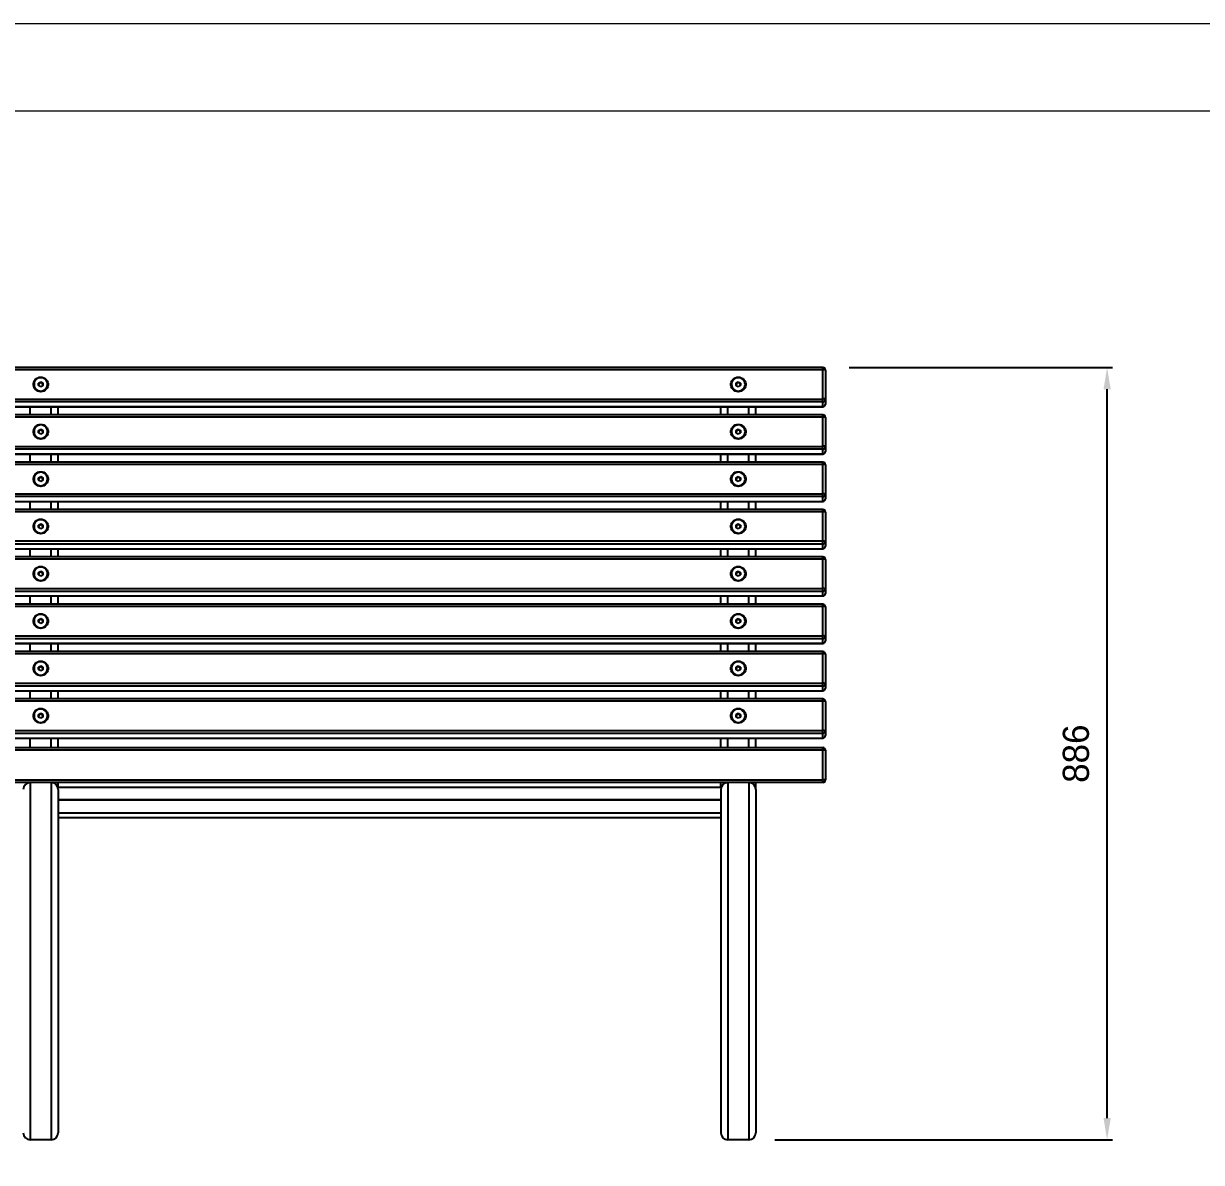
# Model space of a CAD drawing. Header units: millimetres. Extents: x 4581 to 10521, y 581 to 4781.
# Drawn here: x 5955 to 7306, y 3474 to 4781 of the extents above; entities that cross this region are included whole.
import ezdxf

# ---------------------------------------------------------------- set-up
doc = ezdxf.new("R2010")
doc.units = ezdxf.units.MM
doc.header["$PDSIZE"] = -1
doc.layers.add('tabelka', color=155, linetype='Continuous')
doc.layers.add('WYMIAR', color=96, linetype='Continuous')
doc.dimstyles.new('1-1', dxfattribs={"dimtxt": 30, "dimasz": 25, "dimexe": 6.25, "dimexo": 30, "dimgap": 20.625, "dimtad": 1, "dimdec": 1, "dimtxsty": 'Standard', "dimcen": 0, "dimclrd": 2, "dimclre": 2, "dimclrt": 2, "dimadec": 0, "dimazin": 0, "dimtfac": 1, "dimtdec": 1, "dimtmove": 0, "dimatfit": 3, "dimfxl": 0, "dimarcsym": 0})

# ---------------------------------------------------------------- blocks, each defined once
blk = doc.blocks.new('front')
for p, q in [((-1322.1, 2659.9), (-3116.1, 2659.9)), ((-1322.1, 2657.4), (-3116.1, 2657.4)), ((-1322.1, 2657.4), (-1322.1, 2659.9)), ((-1322.1, 2623.8), (-1322.1, 2657.4)), ((-1319.1, 2656.9), (-1319.1, 2623.4)), ((-2226.9, 2640.6), (-2226.9, 2640.5)), ((-2221.6, 2642.1), (-2219.1, 2643.5)), ((-2221.6, 2641.5), (-2220.3, 2642.2)), ((-2221.6, 2639.2), (-2221.6, 2642.1)), ((-2219.1, 2637.8), (-2221.6, 2639.2)), ((-2220.3, 2642.2), (-2219.1, 2642.9)), ((-2219.1, 2643.5), (-2216.6, 2642.1)), ((-2219.1, 2642.9), (-2219.1, 2643.5)), ((-2219.1, 2642.9), (-2217.8, 2642.2)), ((-2216.6, 2639.2), (-2219.1, 2637.8)), ((-2217.8, 2642.2), (-2216.6, 2641.5)), ((-2216.6, 2642.1), (-2216.6, 2639.2)), ((-2211.3, 2640.5), (-2211.3, 2640.6)), ((-1426.9, 2640.6), (-1426.9, 2640.5)), ((-1421.6, 2642.1), (-1419.1, 2643.5)), ((-1421.6, 2641.5), (-1420.3, 2642.2)), ((-1421.6, 2639.2), (-1421.6, 2642.1)), ((-1419.1, 2637.8), (-1421.6, 2639.2)), ((-1420.3, 2642.2), (-1419.1, 2642.9)), ((-1419.1, 2643.5), (-1416.6, 2642.1)), ((-1419.1, 2642.9), (-1419.1, 2643.5)), ((-1419.1, 2642.9), (-1417.8, 2642.2)), ((-1416.6, 2639.2), (-1419.1, 2637.8)), ((-1417.8, 2642.2), (-1416.6, 2641.5)), ((-1416.6, 2642.1), (-1416.6, 2639.2)), ((-1411.3, 2640.5), (-1411.3, 2640.6)), ((-3116.1, 2623.8), (-1322.1, 2623.8)), ((-1322.1, 2620.4), (-1322.1, 2623.8)), ((-1319.1, 2623.4), (-1319.1, 2618)), ((-1322.1, 2620.4), (-3116.1, 2620.4)), ((-3116.1, 2615.1), (-1322.1, 2615.1)), ((-3116.1, 2615), (-1322.1, 2615)), ((-2231.1, 2605.6), (-2231.1, 2615)), ((-2207.1, 2605.6), (-2207.1, 2615)), ((-2199.1, 2605.6), (-2199.1, 2615)), ((-1439.1, 2605.6), (-1439.1, 2615)), ((-1431.1, 2605.6), (-1431.1, 2615)), ((-1407.1, 2605.6), (-1407.1, 2615)), ((-1399.1, 2605.6), (-1399.1, 2615)), ((-1322.1, 2615.1), (-1322.1, 2620.4)), ((-1322.1, 2615), (-1322.1, 2615.1)), ((-1322.1, 2605.6), (-3116.1, 2605.6)), ((-1322.1, 2603.1), (-3116.1, 2603.1)), ((-1322.1, 2603.1), (-1322.1, 2605.6)), ((-1322.1, 2569.5), (-1322.1, 2603.1)), ((-1319.1, 2602.6), (-1319.1, 2569)), ((-2226.9, 2586.3), (-2226.9, 2586.2)), ((-2221.6, 2587.7), (-2219.1, 2589.2)), ((-2221.6, 2587.2), (-2220.3, 2587.9)), ((-2221.6, 2584.9), (-2221.6, 2587.7)), ((-2219.1, 2583.4), (-2221.6, 2584.9)), ((-2220.3, 2587.9), (-2219.1, 2588.6)), ((-2219.1, 2589.2), (-2216.6, 2587.7)), ((-2219.1, 2588.6), (-2219.1, 2589.2)), ((-2219.1, 2588.6), (-2217.8, 2587.9)), ((-2216.6, 2584.9), (-2219.1, 2583.4)), ((-2217.8, 2587.9), (-2216.6, 2587.2)), ((-2216.6, 2587.7), (-2216.6, 2584.9)), ((-2211.3, 2586.2), (-2211.3, 2586.3)), ((-1426.9, 2586.3), (-1426.9, 2586.2)), ((-1421.6, 2587.7), (-1419.1, 2589.2)), ((-1421.6, 2587.2), (-1420.3, 2587.9)), ((-1421.6, 2584.9), (-1421.6, 2587.7)), ((-1419.1, 2583.4), (-1421.6, 2584.9)), ((-1420.3, 2587.9), (-1419.1, 2588.6)), ((-1419.1, 2589.2), (-1416.6, 2587.7)), ((-1419.1, 2588.6), (-1419.1, 2589.2)), ((-1419.1, 2588.6), (-1417.8, 2587.9)), ((-1416.6, 2584.9), (-1419.1, 2583.4)), ((-1417.8, 2587.9), (-1416.6, 2587.2)), ((-1416.6, 2587.7), (-1416.6, 2584.9)), ((-1411.3, 2586.2), (-1411.3, 2586.3)), ((-3116.1, 2569.5), (-1322.1, 2569.5)), ((-1322.1, 2566.1), (-1322.1, 2569.5)), ((-1319.1, 2569), (-1319.1, 2563.7)), ((-1322.1, 2566.1), (-3116.1, 2566.1)), ((-3116.1, 2560.8), (-1322.1, 2560.8)), ((-3116.1, 2560.7), (-1322.1, 2560.7)), ((-2231.1, 2551.3), (-2231.1, 2560.7)), ((-2207.1, 2551.3), (-2207.1, 2560.7)), ((-2199.1, 2551.3), (-2199.1, 2560.7)), ((-1439.1, 2551.3), (-1439.1, 2560.7)), ((-1431.1, 2551.3), (-1431.1, 2560.7)), ((-1407.1, 2551.3), (-1407.1, 2560.7)), ((-1399.1, 2551.3), (-1399.1, 2560.7)), ((-1322.1, 2560.8), (-1322.1, 2566.1)), ((-1322.1, 2560.7), (-1322.1, 2560.8)), ((-1322.1, 2551.3), (-3116.1, 2551.3)), ((-1322.1, 2548.8), (-3116.1, 2548.8)), ((-1322.1, 2548.8), (-1322.1, 2551.3)), ((-1322.1, 2515.2), (-1322.1, 2548.8)), ((-1319.1, 2548.3), (-1319.1, 2514.7)), ((-2226.9, 2532), (-2226.9, 2531.9)), ((-2221.6, 2533.4), (-2219.1, 2534.8)), ((-2221.6, 2532.9), (-2220.3, 2533.6)), ((-2221.6, 2530.6), (-2221.6, 2533.4)), ((-2219.1, 2529.1), (-2221.6, 2530.6)), ((-2220.3, 2533.6), (-2219.1, 2534.3)), ((-2219.1, 2534.8), (-2216.6, 2533.4)), ((-2219.1, 2534.3), (-2219.1, 2534.8)), ((-2219.1, 2534.3), (-2217.8, 2533.6)), ((-2216.6, 2530.6), (-2219.1, 2529.1)), ((-2217.8, 2533.6), (-2216.6, 2532.9)), ((-2216.6, 2533.4), (-2216.6, 2530.6)), ((-2211.3, 2531.9), (-2211.3, 2532)), ((-1426.9, 2532), (-1426.9, 2531.9)), ((-1421.6, 2533.4), (-1419.1, 2534.8)), ((-1421.6, 2532.9), (-1420.3, 2533.6)), ((-1421.6, 2530.6), (-1421.6, 2533.4)), ((-1419.1, 2529.1), (-1421.6, 2530.6)), ((-1420.3, 2533.6), (-1419.1, 2534.3)), ((-1419.1, 2534.8), (-1416.6, 2533.4)), ((-1419.1, 2534.3), (-1419.1, 2534.8)), ((-1419.1, 2534.3), (-1417.8, 2533.6)), ((-1416.6, 2530.6), (-1419.1, 2529.1)), ((-1417.8, 2533.6), (-1416.6, 2532.9)), ((-1416.6, 2533.4), (-1416.6, 2530.6)), ((-1411.3, 2531.9), (-1411.3, 2532)), ((-3116.1, 2515.2), (-1322.1, 2515.2)), ((-1322.1, 2511.8), (-1322.1, 2515.2)), ((-1319.1, 2514.7), (-1319.1, 2509.4)), ((-1322.1, 2511.8), (-3116.1, 2511.8)), ((-3116.1, 2506.4), (-1322.1, 2506.4)), ((-3116.1, 2506.4), (-1322.1, 2506.4)), ((-2231.1, 2497), (-2231.1, 2506.4)), ((-2207.1, 2497), (-2207.1, 2506.4)), ((-2199.1, 2497), (-2199.1, 2506.4)), ((-1439.1, 2497), (-1439.1, 2506.4)), ((-1431.1, 2497), (-1431.1, 2506.4)), ((-1407.1, 2497), (-1407.1, 2506.4)), ((-1399.1, 2497), (-1399.1, 2506.4)), ((-1322.1, 2506.4), (-1322.1, 2511.8)), ((-1322.1, 2506.4), (-1322.1, 2506.4)), ((-1322.1, 2497), (-3116.1, 2497)), ((-1322.1, 2494.4), (-3116.1, 2494.4)), ((-1322.1, 2494.4), (-1322.1, 2497)), ((-1322.1, 2460.9), (-1322.1, 2494.4)), ((-1319.1, 2494), (-1319.1, 2460.4)), ((-2226.9, 2477.7), (-2226.9, 2477.6)), ((-2221.6, 2479.1), (-2219.1, 2480.5)), ((-2221.6, 2478.5), (-2220.3, 2479.3)), ((-2221.6, 2476.2), (-2221.6, 2479.1)), ((-2219.1, 2474.8), (-2221.6, 2476.2)), ((-2220.3, 2479.3), (-2219.1, 2480)), ((-2219.1, 2480.5), (-2216.6, 2479.1)), ((-2219.1, 2480), (-2219.1, 2480.5)), ((-2219.1, 2480), (-2217.8, 2479.3)), ((-2216.6, 2476.2), (-2219.1, 2474.8)), ((-2217.8, 2479.3), (-2216.6, 2478.5)), ((-2216.6, 2479.1), (-2216.6, 2476.2)), ((-2211.3, 2477.6), (-2211.3, 2477.7)), ((-1426.9, 2477.7), (-1426.9, 2477.6)), ((-1421.6, 2479.1), (-1419.1, 2480.5)), ((-1421.6, 2478.5), (-1420.3, 2479.3)), ((-1421.6, 2476.2), (-1421.6, 2479.1)), ((-1419.1, 2474.8), (-1421.6, 2476.2)), ((-1420.3, 2479.3), (-1419.1, 2480)), ((-1419.1, 2480.5), (-1416.6, 2479.1)), ((-1419.1, 2480), (-1419.1, 2480.5)), ((-1419.1, 2480), (-1417.8, 2479.3)), ((-1416.6, 2476.2), (-1419.1, 2474.8)), ((-1417.8, 2479.3), (-1416.6, 2478.5)), ((-1416.6, 2479.1), (-1416.6, 2476.2)), ((-1411.3, 2477.6), (-1411.3, 2477.7)), ((-3116.1, 2460.9), (-1322.1, 2460.9)), ((-1322.1, 2457.4), (-1322.1, 2460.9)), ((-1319.1, 2460.4), (-1319.1, 2455.1)), ((-1322.1, 2457.4), (-3116.1, 2457.4)), ((-3116.1, 2452.1), (-1322.1, 2452.1)), ((-3116.1, 2452.1), (-1322.1, 2452.1)), ((-2231.1, 2442.7), (-2231.1, 2452.1)), ((-2207.1, 2442.7), (-2207.1, 2452.1)), ((-2199.1, 2442.7), (-2199.1, 2452.1)), ((-1439.1, 2442.7), (-1439.1, 2452.1)), ((-1431.1, 2442.7), (-1431.1, 2452.1)), ((-1407.1, 2442.7), (-1407.1, 2452.1)), ((-1399.1, 2442.7), (-1399.1, 2452.1)), ((-1322.1, 2452.1), (-1322.1, 2457.4)), ((-1322.1, 2452.1), (-1322.1, 2452.1)), ((-1322.1, 2442.7), (-3116.1, 2442.7)), ((-1322.1, 2440.1), (-3116.1, 2440.1)), ((-1322.1, 2440.1), (-1322.1, 2442.7)), ((-1322.1, 2406.5), (-1322.1, 2440.1)), ((-1319.1, 2439.7), (-1319.1, 2406.1)), ((-2226.9, 2423.3), (-2226.9, 2423.2)), ((-2221.6, 2424.8), (-2219.1, 2426.2)), ((-2221.6, 2424.2), (-2220.3, 2424.9)), ((-2221.6, 2421.9), (-2221.6, 2424.8)), ((-2219.1, 2420.5), (-2221.6, 2421.9)), ((-2220.3, 2424.9), (-2219.1, 2425.7)), ((-2219.1, 2426.2), (-2216.6, 2424.8)), ((-2219.1, 2425.7), (-2219.1, 2426.2)), ((-2219.1, 2425.7), (-2217.8, 2424.9)), ((-2216.6, 2421.9), (-2219.1, 2420.5)), ((-2217.8, 2424.9), (-2216.6, 2424.2)), ((-2216.6, 2424.8), (-2216.6, 2421.9)), ((-2211.3, 2423.2), (-2211.3, 2423.3)), ((-1426.9, 2423.3), (-1426.9, 2423.2)), ((-1421.6, 2424.8), (-1419.1, 2426.2)), ((-1421.6, 2424.2), (-1420.3, 2424.9)), ((-1421.6, 2421.9), (-1421.6, 2424.8)), ((-1419.1, 2420.5), (-1421.6, 2421.9)), ((-1420.3, 2424.9), (-1419.1, 2425.7)), ((-1419.1, 2426.2), (-1416.6, 2424.8)), ((-1419.1, 2425.7), (-1419.1, 2426.2)), ((-1419.1, 2425.7), (-1417.8, 2424.9)), ((-1416.6, 2421.9), (-1419.1, 2420.5)), ((-1417.8, 2424.9), (-1416.6, 2424.2)), ((-1416.6, 2424.8), (-1416.6, 2421.9)), ((-1411.3, 2423.2), (-1411.3, 2423.3)), ((-3116.1, 2406.5), (-1322.1, 2406.5)), ((-1322.1, 2403.1), (-1322.1, 2406.5)), ((-1319.1, 2406.1), (-1319.1, 2400.8)), ((-1322.1, 2403.1), (-3116.1, 2403.1)), ((-3116.1, 2397.8), (-1322.1, 2397.8)), ((-3116.1, 2397.8), (-1322.1, 2397.8)), ((-2231.1, 2388.3), (-2231.1, 2397.8)), ((-2207.1, 2388.3), (-2207.1, 2397.8)), ((-2199.1, 2388.3), (-2199.1, 2397.8)), ((-1439.1, 2388.3), (-1439.1, 2397.8)), ((-1431.1, 2388.3), (-1431.1, 2397.8)), ((-1407.1, 2388.3), (-1407.1, 2397.8)), ((-1399.1, 2388.3), (-1399.1, 2397.8)), ((-1322.1, 2397.8), (-1322.1, 2403.1)), ((-1322.1, 2397.8), (-1322.1, 2397.8)), ((-1322.1, 2388.3), (-3116.1, 2388.3)), ((-1322.1, 2385.8), (-3116.1, 2385.8)), ((-1322.1, 2385.8), (-1322.1, 2388.3)), ((-1322.1, 2352.2), (-1322.1, 2385.8)), ((-1319.1, 2385.3), (-1319.1, 2351.8)), ((-2226.9, 2369), (-2226.9, 2368.9)), ((-2221.6, 2370.4), (-2219.1, 2371.9)), ((-2221.6, 2369.9), (-2220.3, 2370.6)), ((-2221.6, 2367.6), (-2221.6, 2370.4)), ((-2219.1, 2366.2), (-2221.6, 2367.6)), ((-2220.3, 2370.6), (-2219.1, 2371.3)), ((-2219.1, 2371.9), (-2216.6, 2370.4)), ((-2219.1, 2371.3), (-2219.1, 2371.9)), ((-2219.1, 2371.3), (-2217.8, 2370.6)), ((-2216.6, 2367.6), (-2219.1, 2366.2)), ((-2217.8, 2370.6), (-2216.6, 2369.9)), ((-2216.6, 2370.4), (-2216.6, 2367.6)), ((-2211.3, 2368.9), (-2211.3, 2369)), ((-1426.9, 2369), (-1426.9, 2368.9)), ((-1421.6, 2370.4), (-1419.1, 2371.9)), ((-1421.6, 2369.9), (-1420.3, 2370.6)), ((-1421.6, 2367.6), (-1421.6, 2370.4)), ((-1419.1, 2366.2), (-1421.6, 2367.6)), ((-1420.3, 2370.6), (-1419.1, 2371.3)), ((-1419.1, 2371.9), (-1416.6, 2370.4)), ((-1419.1, 2371.3), (-1419.1, 2371.9)), ((-1419.1, 2371.3), (-1417.8, 2370.6)), ((-1416.6, 2367.6), (-1419.1, 2366.2)), ((-1417.8, 2370.6), (-1416.6, 2369.9)), ((-1416.6, 2370.4), (-1416.6, 2367.6)), ((-1411.3, 2368.9), (-1411.3, 2369)), ((-3116.1, 2352.2), (-1322.1, 2352.2)), ((-1322.1, 2348.8), (-1322.1, 2352.2)), ((-1319.1, 2351.8), (-1319.1, 2346.4)), ((-1322.1, 2348.8), (-3116.1, 2348.8)), ((-3116.1, 2343.5), (-1322.1, 2343.5)), ((-3116.1, 2343.4), (-1322.1, 2343.4)), ((-2231.1, 2334), (-2231.1, 2343.4)), ((-2207.1, 2334), (-2207.1, 2343.4)), ((-2199.1, 2334), (-2199.1, 2343.4)), ((-1439.1, 2334), (-1439.1, 2343.4)), ((-1431.1, 2334), (-1431.1, 2343.4)), ((-1407.1, 2334), (-1407.1, 2343.4)), ((-1399.1, 2334), (-1399.1, 2343.4)), ((-1322.1, 2343.5), (-1322.1, 2348.8)), ((-1322.1, 2343.4), (-1322.1, 2343.5)), ((-1322.1, 2334), (-3116.1, 2334)), ((-1322.1, 2331.5), (-3116.1, 2331.5)), ((-1322.1, 2331.5), (-1322.1, 2334)), ((-1322.1, 2297.9), (-1322.1, 2331.5)), ((-1319.1, 2331), (-1319.1, 2297.4)), ((-2226.9, 2314.7), (-2226.9, 2314.6)), ((-2221.6, 2316.1), (-2219.1, 2317.6)), ((-2221.6, 2315.6), (-2220.3, 2316.3)), ((-2221.6, 2313.3), (-2221.6, 2316.1)), ((-2219.1, 2311.8), (-2221.6, 2313.3)), ((-2220.3, 2316.3), (-2219.1, 2317)), ((-2219.1, 2317.6), (-2216.6, 2316.1)), ((-2219.1, 2317), (-2219.1, 2317.6)), ((-2219.1, 2317), (-2217.8, 2316.3)), ((-2216.6, 2313.3), (-2219.1, 2311.8)), ((-2217.8, 2316.3), (-2216.6, 2315.6)), ((-2216.6, 2316.1), (-2216.6, 2313.3)), ((-2211.3, 2314.6), (-2211.3, 2314.7)), ((-1426.9, 2314.7), (-1426.9, 2314.6)), ((-1421.6, 2316.1), (-1419.1, 2317.6)), ((-1421.6, 2315.6), (-1420.3, 2316.3)), ((-1421.6, 2313.3), (-1421.6, 2316.1)), ((-1419.1, 2311.8), (-1421.6, 2313.3)), ((-1420.3, 2316.3), (-1419.1, 2317)), ((-1419.1, 2317.6), (-1416.6, 2316.1)), ((-1419.1, 2317), (-1419.1, 2317.6)), ((-1419.1, 2317), (-1417.8, 2316.3)), ((-1416.6, 2313.3), (-1419.1, 2311.8)), ((-1417.8, 2316.3), (-1416.6, 2315.6)), ((-1416.6, 2316.1), (-1416.6, 2313.3)), ((-1411.3, 2314.6), (-1411.3, 2314.7)), ((-3116.1, 2297.9), (-1322.1, 2297.9)), ((-1322.1, 2294.5), (-1322.1, 2297.9)), ((-1319.1, 2297.4), (-1319.1, 2292.1)), ((-1322.1, 2294.5), (-3116.1, 2294.5)), ((-3116.1, 2289.1), (-1322.1, 2289.1)), ((-3116.1, 2289.1), (-1322.1, 2289.1)), ((-2231.1, 2279.7), (-2231.1, 2289.1)), ((-2207.1, 2279.7), (-2207.1, 2289.1)), ((-2199.1, 2279.7), (-2199.1, 2289.1)), ((-1439.1, 2279.7), (-1439.1, 2289.1)), ((-1431.1, 2279.7), (-1431.1, 2289.1)), ((-1407.1, 2279.7), (-1407.1, 2289.1)), ((-1399.1, 2279.7), (-1399.1, 2289.1)), ((-1322.1, 2289.1), (-1322.1, 2294.5)), ((-1322.1, 2289.1), (-1322.1, 2289.1)), ((-1322.1, 2279.7), (-3116.1, 2279.7)), ((-1322.1, 2277.2), (-3116.1, 2277.2)), ((-1322.1, 2277.2), (-1322.1, 2279.7)), ((-1322.1, 2243.6), (-1322.1, 2277.2)), ((-1319.1, 2276.7), (-1319.1, 2243.1)), ((-2226.9, 2260.4), (-2226.9, 2260.3)), ((-2221.6, 2261.8), (-2219.1, 2263.2)), ((-2221.6, 2261.3), (-2220.3, 2262)), ((-2221.6, 2258.9), (-2221.6, 2261.8)), ((-2219.1, 2257.5), (-2221.6, 2258.9)), ((-2220.3, 2262), (-2219.1, 2262.7)), ((-2219.1, 2263.2), (-2216.6, 2261.8)), ((-2219.1, 2262.7), (-2219.1, 2263.2)), ((-2219.1, 2262.7), (-2217.8, 2262)), ((-2216.6, 2258.9), (-2219.1, 2257.5)), ((-2217.8, 2262), (-2216.6, 2261.3)), ((-2216.6, 2261.8), (-2216.6, 2258.9)), ((-2211.3, 2260.3), (-2211.3, 2260.4)), ((-1426.9, 2260.4), (-1426.9, 2260.3)), ((-1421.6, 2261.8), (-1419.1, 2263.2)), ((-1421.6, 2261.3), (-1420.3, 2262)), ((-1421.6, 2258.9), (-1421.6, 2261.8)), ((-1419.1, 2257.5), (-1421.6, 2258.9)), ((-1420.3, 2262), (-1419.1, 2262.7)), ((-1419.1, 2263.2), (-1416.6, 2261.8)), ((-1419.1, 2262.7), (-1419.1, 2263.2)), ((-1419.1, 2262.7), (-1417.8, 2262)), ((-1416.6, 2258.9), (-1419.1, 2257.5)), ((-1417.8, 2262), (-1416.6, 2261.3)), ((-1416.6, 2261.8), (-1416.6, 2258.9)), ((-1411.3, 2260.3), (-1411.3, 2260.4)), ((-3116.1, 2243.6), (-1322.1, 2243.6)), ((-1322.1, 2240.1), (-1322.1, 2243.6)), ((-1319.1, 2243.1), (-1319.1, 2237.8)), ((-1322.1, 2240.1), (-3116.1, 2240.1)), ((-3116.1, 2234.8), (-1322.1, 2234.8)), ((-3116.1, 2234.8), (-1322.1, 2234.8)), ((-2231.1, 2223.8), (-2231.1, 2234.8)), ((-2207.1, 2223.8), (-2207.1, 2234.8)), ((-2199.1, 2223.8), (-2199.1, 2234.8)), ((-1439.1, 2223.8), (-1439.1, 2234.8)), ((-1431.1, 2223.8), (-1431.1, 2234.8)), ((-1407.1, 2223.8), (-1407.1, 2234.8)), ((-1399.1, 2223.8), (-1399.1, 2234.8)), ((-1322.1, 2234.8), (-1322.1, 2240.1)), ((-1322.1, 2234.8), (-1322.1, 2234.8)), ((-3116.1, 2223.8), (-1322.1, 2223.8)), ((-1322.1, 2220.8), (-3116.1, 2220.8)), ((-1322.1, 2220.8), (-1322.1, 2223.8)), ((-1322.1, 2186.8), (-1322.1, 2220.8)), ((-1319.1, 2220.8), (-1322.1, 2220.8)), ((-1319.1, 2220.8), (-1319.1, 2186.8)), ((-3116.1, 2186.8), (-1322.1, 2186.8)), ((-2231.1, 2183.8), (-3007.1, 2183.8)), ((-2207.1, 2183.8), (-2231.1, 2183.8)), ((-2231.1, 2183.8), (-2231.1, 1773.8)), ((-1431.1, 2183.8), (-2207.1, 2183.8)), ((-2207.1, 2183.8), (-2207.1, 1773.8)), ((-2199.1, 2178.6), (-2199.1, 2183.8)), ((-2199.1, 2178.6), (-1439.1, 2178.6)), ((-2199.1, 2175.8), (-2199.1, 1781.8)), ((-1439.1, 2178.6), (-1439.1, 2183.8)), ((-1439.1, 2175.8), (-1439.1, 1781.8)), ((-1407.1, 2183.8), (-1431.1, 2183.8)), ((-1431.1, 2183.8), (-1431.1, 1773.8)), ((-1322.1, 2183.8), (-1407.1, 2183.8)), ((-1407.1, 2183.8), (-1407.1, 1773.8)), ((-1399.1, 2175.8), (-1399.1, 2183.8)), ((-1399.1, 2175.8), (-1399.1, 1781.8)), ((-1322.1, 2183.8), (-1322.1, 2186.8)), ((-1319.1, 2186.8), (-1322.1, 2186.8)), ((-2199.1, 2163.8), (-1439.1, 2163.8)), ((-1439.1, 2163.8), (-2199.1, 2163.8)), ((-2199.1, 2149), (-1439.1, 2149)), ((-2199.1, 2143.8), (-1439.1, 2143.8)), ((-2207.1, 1773.8), (-2231.1, 1773.8)), ((-1407.1, 1773.8), (-1431.1, 1773.8))]:
    blk.add_line(p, q)
at = {"flags": 128}
for points in [[(-2219.1, 2649), (-2217.3, 2648.8), (-2215.6, 2648.3), (-2214.1, 2647.4), (-2212.8, 2646.2), (-2211.7, 2644.8), (-2211, 2643.2), (-2210.6, 2641.5), (-2210.6, 2639.8), (-2211, 2638), (-2211.7, 2636.4), (-2212.8, 2635), (-2214.1, 2633.8), (-2215.6, 2633), (-2217.3, 2632.4), (-2219.1, 2632.2), (-2220.9, 2632.4), (-2222.5, 2633), (-2224.1, 2633.8), (-2225.4, 2635), (-2226.5, 2636.4), (-2227.2, 2638), (-2227.5, 2639.8), (-2227.5, 2641.5), (-2227.2, 2643.2), (-2226.5, 2644.8), (-2225.4, 2646.2), (-2224.1, 2647.4), (-2222.5, 2648.3), (-2220.9, 2648.8), (-2219.1, 2649)], [(-2211.3, 2640.6), (-2211.5, 2642.3), (-2212, 2643.9), (-2212.9, 2645.3), (-2214.1, 2646.5), (-2215.4, 2647.4), (-2217, 2648), (-2218.7, 2648.3), (-2220.4, 2648.2), (-2222, 2647.8), (-2223.5, 2647), (-2224.7, 2645.9), (-2225.8, 2644.6), (-2226.5, 2643.1), (-2226.8, 2641.5), (-2226.8, 2639.8), (-2226.5, 2638.2), (-2225.8, 2636.7), (-2224.7, 2635.3), (-2223.5, 2634.3), (-2222, 2633.5), (-2220.4, 2633), (-2218.7, 2632.9), (-2217, 2633.2), (-2215.4, 2633.8), (-2214.1, 2634.8), (-2212.9, 2636), (-2212, 2637.4), (-2211.5, 2639), (-2211.3, 2640.6)], [(-1419.1, 2649), (-1417.3, 2648.8), (-1415.6, 2648.3), (-1414.1, 2647.4), (-1412.8, 2646.2), (-1411.7, 2644.8), (-1411, 2643.2), (-1410.6, 2641.5), (-1410.6, 2639.8), (-1411, 2638), (-1411.7, 2636.4), (-1412.8, 2635), (-1414.1, 2633.8), (-1415.6, 2633), (-1417.3, 2632.4), (-1419.1, 2632.2), (-1420.9, 2632.4), (-1422.5, 2633), (-1424.1, 2633.8), (-1425.4, 2635), (-1426.5, 2636.4), (-1427.2, 2638), (-1427.5, 2639.8), (-1427.5, 2641.5), (-1427.2, 2643.2), (-1426.5, 2644.8), (-1425.4, 2646.2), (-1424.1, 2647.4), (-1422.5, 2648.3), (-1420.9, 2648.8), (-1419.1, 2649)], [(-1411.3, 2640.6), (-1411.5, 2642.3), (-1412, 2643.9), (-1412.9, 2645.3), (-1414.1, 2646.5), (-1415.4, 2647.4), (-1417, 2648), (-1418.7, 2648.3), (-1420.4, 2648.2), (-1422, 2647.8), (-1423.5, 2647), (-1424.7, 2645.9), (-1425.8, 2644.6), (-1426.5, 2643.1), (-1426.8, 2641.5), (-1426.8, 2639.8), (-1426.5, 2638.2), (-1425.8, 2636.7), (-1424.7, 2635.3), (-1423.5, 2634.3), (-1422, 2633.5), (-1420.4, 2633), (-1418.7, 2632.9), (-1417, 2633.2), (-1415.4, 2633.8), (-1414.1, 2634.8), (-1412.9, 2636), (-1412, 2637.4), (-1411.5, 2639), (-1411.3, 2640.6)], [(-2219.1, 2594.7), (-2217.3, 2594.5), (-2215.6, 2594), (-2214.1, 2593.1), (-2212.8, 2591.9), (-2211.7, 2590.5), (-2211, 2588.9), (-2210.6, 2587.2), (-2210.6, 2585.4), (-2211, 2583.7), (-2211.7, 2582.1), (-2212.8, 2580.7), (-2214.1, 2579.5), (-2215.6, 2578.6), (-2217.3, 2578.1), (-2219.1, 2577.9), (-2220.9, 2578.1), (-2222.5, 2578.6), (-2224.1, 2579.5), (-2225.4, 2580.7), (-2226.5, 2582.1), (-2227.2, 2583.7), (-2227.5, 2585.4), (-2227.5, 2587.2), (-2227.2, 2588.9), (-2226.5, 2590.5), (-2225.4, 2591.9), (-2224.1, 2593.1), (-2222.5, 2594), (-2220.9, 2594.5), (-2219.1, 2594.7)], [(-2211.3, 2586.3), (-2211.5, 2588), (-2212, 2589.5), (-2212.9, 2591), (-2214.1, 2592.2), (-2215.4, 2593.1), (-2217, 2593.7), (-2218.7, 2594), (-2220.4, 2593.9), (-2222, 2593.4), (-2223.5, 2592.7), (-2224.7, 2591.6), (-2225.8, 2590.3), (-2226.5, 2588.8), (-2226.8, 2587.1), (-2226.8, 2585.5), (-2226.5, 2583.8), (-2225.8, 2582.3), (-2224.7, 2581), (-2223.5, 2579.9), (-2222, 2579.2), (-2220.4, 2578.7), (-2218.7, 2578.6), (-2217, 2578.9), (-2215.4, 2579.5), (-2214.1, 2580.4), (-2212.9, 2581.7), (-2212, 2583.1), (-2211.5, 2584.7), (-2211.3, 2586.3)], [(-1419.1, 2594.7), (-1417.3, 2594.5), (-1415.6, 2594), (-1414.1, 2593.1), (-1412.8, 2591.9), (-1411.7, 2590.5), (-1411, 2588.9), (-1410.6, 2587.2), (-1410.6, 2585.4), (-1411, 2583.7), (-1411.7, 2582.1), (-1412.8, 2580.7), (-1414.1, 2579.5), (-1415.6, 2578.6), (-1417.3, 2578.1), (-1419.1, 2577.9), (-1420.9, 2578.1), (-1422.5, 2578.6), (-1424.1, 2579.5), (-1425.4, 2580.7), (-1426.5, 2582.1), (-1427.2, 2583.7), (-1427.5, 2585.4), (-1427.5, 2587.2), (-1427.2, 2588.9), (-1426.5, 2590.5), (-1425.4, 2591.9), (-1424.1, 2593.1), (-1422.5, 2594), (-1420.9, 2594.5), (-1419.1, 2594.7)], [(-1411.3, 2586.3), (-1411.5, 2588), (-1412, 2589.5), (-1412.9, 2591), (-1414.1, 2592.2), (-1415.4, 2593.1), (-1417, 2593.7), (-1418.7, 2594), (-1420.4, 2593.9), (-1422, 2593.4), (-1423.5, 2592.7), (-1424.7, 2591.6), (-1425.8, 2590.3), (-1426.5, 2588.8), (-1426.8, 2587.1), (-1426.8, 2585.5), (-1426.5, 2583.8), (-1425.8, 2582.3), (-1424.7, 2581), (-1423.5, 2579.9), (-1422, 2579.2), (-1420.4, 2578.7), (-1418.7, 2578.6), (-1417, 2578.9), (-1415.4, 2579.5), (-1414.1, 2580.4), (-1412.9, 2581.7), (-1412, 2583.1), (-1411.5, 2584.7), (-1411.3, 2586.3)], [(-2219.1, 2540.4), (-2217.3, 2540.2), (-2215.6, 2539.7), (-2214.1, 2538.8), (-2212.8, 2537.6), (-2211.7, 2536.2), (-2211, 2534.6), (-2210.6, 2532.9), (-2210.6, 2531.1), (-2211, 2529.4), (-2211.7, 2527.8), (-2212.8, 2526.4), (-2214.1, 2525.2), (-2215.6, 2524.3), (-2217.3, 2523.8), (-2219.1, 2523.6), (-2220.9, 2523.8), (-2222.5, 2524.3), (-2224.1, 2525.2), (-2225.4, 2526.4), (-2226.5, 2527.8), (-2227.2, 2529.4), (-2227.5, 2531.1), (-2227.5, 2532.9), (-2227.2, 2534.6), (-2226.5, 2536.2), (-2225.4, 2537.6), (-2224.1, 2538.8), (-2222.5, 2539.7), (-2220.9, 2540.2), (-2219.1, 2540.4)], [(-1419.1, 2540.4), (-1417.3, 2540.2), (-1415.6, 2539.7), (-1414.1, 2538.8), (-1412.8, 2537.6), (-1411.7, 2536.2), (-1411, 2534.6), (-1410.6, 2532.9), (-1410.6, 2531.1), (-1411, 2529.4), (-1411.7, 2527.8), (-1412.8, 2526.4), (-1414.1, 2525.2), (-1415.6, 2524.3), (-1417.3, 2523.8), (-1419.1, 2523.6), (-1420.9, 2523.8), (-1422.5, 2524.3), (-1424.1, 2525.2), (-1425.4, 2526.4), (-1426.5, 2527.8), (-1427.2, 2529.4), (-1427.5, 2531.1), (-1427.5, 2532.9), (-1427.2, 2534.6), (-1426.5, 2536.2), (-1425.4, 2537.6), (-1424.1, 2538.8), (-1422.5, 2539.7), (-1420.9, 2540.2), (-1419.1, 2540.4)], [(-2211.3, 2532), (-2211.5, 2533.6), (-2212, 2535.2), (-2212.9, 2536.6), (-2214.1, 2537.8), (-2215.4, 2538.8), (-2217, 2539.4), (-2218.7, 2539.7), (-2220.4, 2539.6), (-2222, 2539.1), (-2223.5, 2538.3), (-2224.7, 2537.3), (-2225.8, 2535.9), (-2226.5, 2534.4), (-2226.8, 2532.8), (-2226.8, 2531.2), (-2226.5, 2529.5), (-2225.8, 2528), (-2224.7, 2526.7), (-2223.5, 2525.6), (-2222, 2524.8), (-2220.4, 2524.4), (-2218.7, 2524.3), (-2217, 2524.6), (-2215.4, 2525.2), (-2214.1, 2526.1), (-2212.9, 2527.3), (-2212, 2528.8), (-2211.5, 2530.3), (-2211.3, 2532)], [(-1411.3, 2532), (-1411.5, 2533.6), (-1412, 2535.2), (-1412.9, 2536.6), (-1414.1, 2537.8), (-1415.4, 2538.8), (-1417, 2539.4), (-1418.7, 2539.7), (-1420.4, 2539.6), (-1422, 2539.1), (-1423.5, 2538.3), (-1424.7, 2537.3), (-1425.8, 2535.9), (-1426.5, 2534.4), (-1426.8, 2532.8), (-1426.8, 2531.2), (-1426.5, 2529.5), (-1425.8, 2528), (-1424.7, 2526.7), (-1423.5, 2525.6), (-1422, 2524.8), (-1420.4, 2524.4), (-1418.7, 2524.3), (-1417, 2524.6), (-1415.4, 2525.2), (-1414.1, 2526.1), (-1412.9, 2527.3), (-1412, 2528.8), (-1411.5, 2530.3), (-1411.3, 2532)], [(-2219.1, 2486.1), (-2217.3, 2485.9), (-2215.6, 2485.3), (-2214.1, 2484.5), (-2212.8, 2483.3), (-2211.7, 2481.9), (-2211, 2480.3), (-2210.6, 2478.5), (-2210.6, 2476.8), (-2211, 2475.1), (-2211.7, 2473.5), (-2212.8, 2472), (-2214.1, 2470.9), (-2215.6, 2470), (-2217.3, 2469.4), (-2219.1, 2469.3), (-2220.9, 2469.4), (-2222.5, 2470), (-2224.1, 2470.9), (-2225.4, 2472), (-2226.5, 2473.5), (-2227.2, 2475.1), (-2227.5, 2476.8), (-2227.5, 2478.5), (-2227.2, 2480.3), (-2226.5, 2481.9), (-2225.4, 2483.3), (-2224.1, 2484.5), (-2222.5, 2485.3), (-2220.9, 2485.9), (-2219.1, 2486.1)], [(-1419.1, 2486.1), (-1417.3, 2485.9), (-1415.6, 2485.3), (-1414.1, 2484.5), (-1412.8, 2483.3), (-1411.7, 2481.9), (-1411, 2480.3), (-1410.6, 2478.5), (-1410.6, 2476.8), (-1411, 2475.1), (-1411.7, 2473.5), (-1412.8, 2472), (-1414.1, 2470.9), (-1415.6, 2470), (-1417.3, 2469.4), (-1419.1, 2469.3), (-1420.9, 2469.4), (-1422.5, 2470), (-1424.1, 2470.9), (-1425.4, 2472), (-1426.5, 2473.5), (-1427.2, 2475.1), (-1427.5, 2476.8), (-1427.5, 2478.5), (-1427.2, 2480.3), (-1426.5, 2481.9), (-1425.4, 2483.3), (-1424.1, 2484.5), (-1422.5, 2485.3), (-1420.9, 2485.9), (-1419.1, 2486.1)], [(-2211.3, 2477.7), (-2211.5, 2479.3), (-2212, 2480.9), (-2212.9, 2482.3), (-2214.1, 2483.5), (-2215.4, 2484.5), (-2217, 2485.1), (-2218.7, 2485.3), (-2220.4, 2485.2), (-2222, 2484.8), (-2223.5, 2484), (-2224.7, 2482.9), (-2225.8, 2481.6), (-2226.5, 2480.1), (-2226.8, 2478.5), (-2226.8, 2476.8), (-2226.5, 2475.2), (-2225.8, 2473.7), (-2224.7, 2472.4), (-2223.5, 2471.3), (-2222, 2470.5), (-2220.4, 2470.1), (-2218.7, 2470), (-2217, 2470.3), (-2215.4, 2470.9), (-2214.1, 2471.8), (-2212.9, 2473), (-2212, 2474.4), (-2211.5, 2476), (-2211.3, 2477.7)], [(-1411.3, 2477.7), (-1411.5, 2479.3), (-1412, 2480.9), (-1412.9, 2482.3), (-1414.1, 2483.5), (-1415.4, 2484.5), (-1417, 2485.1), (-1418.7, 2485.3), (-1420.4, 2485.2), (-1422, 2484.8), (-1423.5, 2484), (-1424.7, 2482.9), (-1425.8, 2481.6), (-1426.5, 2480.1), (-1426.8, 2478.5), (-1426.8, 2476.8), (-1426.5, 2475.2), (-1425.8, 2473.7), (-1424.7, 2472.4), (-1423.5, 2471.3), (-1422, 2470.5), (-1420.4, 2470.1), (-1418.7, 2470), (-1417, 2470.3), (-1415.4, 2470.9), (-1414.1, 2471.8), (-1412.9, 2473), (-1412, 2474.4), (-1411.5, 2476), (-1411.3, 2477.7)], [(-2219.1, 2431.7), (-2217.3, 2431.5), (-2215.6, 2431), (-2214.1, 2430.1), (-2212.8, 2429), (-2211.7, 2427.5), (-2211, 2425.9), (-2210.6, 2424.2), (-2210.6, 2422.5), (-2211, 2420.7), (-2211.7, 2419.1), (-2212.8, 2417.7), (-2214.1, 2416.5), (-2215.6, 2415.7), (-2217.3, 2415.1), (-2219.1, 2414.9), (-2220.9, 2415.1), (-2222.5, 2415.7), (-2224.1, 2416.5), (-2225.4, 2417.7), (-2226.5, 2419.1), (-2227.2, 2420.7), (-2227.5, 2422.5), (-2227.5, 2424.2), (-2227.2, 2425.9), (-2226.5, 2427.5), (-2225.4, 2429), (-2224.1, 2430.1), (-2222.5, 2431), (-2220.9, 2431.5), (-2219.1, 2431.7)], [(-1419.1, 2431.7), (-1417.3, 2431.5), (-1415.6, 2431), (-1414.1, 2430.1), (-1412.8, 2429), (-1411.7, 2427.5), (-1411, 2425.9), (-1410.6, 2424.2), (-1410.6, 2422.5), (-1411, 2420.7), (-1411.7, 2419.1), (-1412.8, 2417.7), (-1414.1, 2416.5), (-1415.6, 2415.7), (-1417.3, 2415.1), (-1419.1, 2414.9), (-1420.9, 2415.1), (-1422.5, 2415.7), (-1424.1, 2416.5), (-1425.4, 2417.7), (-1426.5, 2419.1), (-1427.2, 2420.7), (-1427.5, 2422.5), (-1427.5, 2424.2), (-1427.2, 2425.9), (-1426.5, 2427.5), (-1425.4, 2429), (-1424.1, 2430.1), (-1422.5, 2431), (-1420.9, 2431.5), (-1419.1, 2431.7)], [(-2211.3, 2423.3), (-2211.5, 2425), (-2212, 2426.6), (-2212.9, 2428), (-2214.1, 2429.2), (-2215.4, 2430.1), (-2217, 2430.7), (-2218.7, 2431), (-2220.4, 2430.9), (-2222, 2430.5), (-2223.5, 2429.7), (-2224.7, 2428.6), (-2225.8, 2427.3), (-2226.5, 2425.8), (-2226.8, 2424.2), (-2226.8, 2422.5), (-2226.5, 2420.9), (-2225.8, 2419.4), (-2224.7, 2418), (-2223.5, 2417), (-2222, 2416.2), (-2220.4, 2415.7), (-2218.7, 2415.7), (-2217, 2415.9), (-2215.4, 2416.5), (-2214.1, 2417.5), (-2212.9, 2418.7), (-2212, 2420.1), (-2211.5, 2421.7), (-2211.3, 2423.3)], [(-1411.3, 2423.3), (-1411.5, 2425), (-1412, 2426.6), (-1412.9, 2428), (-1414.1, 2429.2), (-1415.4, 2430.1), (-1417, 2430.7), (-1418.7, 2431), (-1420.4, 2430.9), (-1422, 2430.5), (-1423.5, 2429.7), (-1424.7, 2428.6), (-1425.8, 2427.3), (-1426.5, 2425.8), (-1426.8, 2424.2), (-1426.8, 2422.5), (-1426.5, 2420.9), (-1425.8, 2419.4), (-1424.7, 2418), (-1423.5, 2417), (-1422, 2416.2), (-1420.4, 2415.7), (-1418.7, 2415.7), (-1417, 2415.9), (-1415.4, 2416.5), (-1414.1, 2417.5), (-1412.9, 2418.7), (-1412, 2420.1), (-1411.5, 2421.7), (-1411.3, 2423.3)], [(-2219.1, 2377.4), (-2217.3, 2377.2), (-2215.6, 2376.7), (-2214.1, 2375.8), (-2212.8, 2374.6), (-2211.7, 2373.2), (-2211, 2371.6), (-2210.6, 2369.9), (-2210.6, 2368.1), (-2211, 2366.4), (-2211.7, 2364.8), (-2212.8, 2363.4), (-2214.1, 2362.2), (-2215.6, 2361.3), (-2217.3, 2360.8), (-2219.1, 2360.6), (-2220.9, 2360.8), (-2222.5, 2361.3), (-2224.1, 2362.2), (-2225.4, 2363.4), (-2226.5, 2364.8), (-2227.2, 2366.4), (-2227.5, 2368.1), (-2227.5, 2369.9), (-2227.2, 2371.6), (-2226.5, 2373.2), (-2225.4, 2374.6), (-2224.1, 2375.8), (-2222.5, 2376.7), (-2220.9, 2377.2), (-2219.1, 2377.4)], [(-2211.3, 2369), (-2211.5, 2370.7), (-2212, 2372.2), (-2212.9, 2373.7), (-2214.1, 2374.9), (-2215.4, 2375.8), (-2217, 2376.4), (-2218.7, 2376.7), (-2220.4, 2376.6), (-2222, 2376.2), (-2223.5, 2375.4), (-2224.7, 2374.3), (-2225.8, 2373), (-2226.5, 2371.5), (-2226.8, 2369.8), (-2226.8, 2368.2), (-2226.5, 2366.6), (-2225.8, 2365), (-2224.7, 2363.7), (-2223.5, 2362.6), (-2222, 2361.9), (-2220.4, 2361.4), (-2218.7, 2361.3), (-2217, 2361.6), (-2215.4, 2362.2), (-2214.1, 2363.2), (-2212.9, 2364.4), (-2212, 2365.8), (-2211.5, 2367.4), (-2211.3, 2369)], [(-1419.1, 2377.4), (-1417.3, 2377.2), (-1415.6, 2376.7), (-1414.1, 2375.8), (-1412.8, 2374.6), (-1411.7, 2373.2), (-1411, 2371.6), (-1410.6, 2369.9), (-1410.6, 2368.1), (-1411, 2366.4), (-1411.7, 2364.8), (-1412.8, 2363.4), (-1414.1, 2362.2), (-1415.6, 2361.3), (-1417.3, 2360.8), (-1419.1, 2360.6), (-1420.9, 2360.8), (-1422.5, 2361.3), (-1424.1, 2362.2), (-1425.4, 2363.4), (-1426.5, 2364.8), (-1427.2, 2366.4), (-1427.5, 2368.1), (-1427.5, 2369.9), (-1427.2, 2371.6), (-1426.5, 2373.2), (-1425.4, 2374.6), (-1424.1, 2375.8), (-1422.5, 2376.7), (-1420.9, 2377.2), (-1419.1, 2377.4)], [(-1411.3, 2369), (-1411.5, 2370.7), (-1412, 2372.2), (-1412.9, 2373.7), (-1414.1, 2374.9), (-1415.4, 2375.8), (-1417, 2376.4), (-1418.7, 2376.7), (-1420.4, 2376.6), (-1422, 2376.2), (-1423.5, 2375.4), (-1424.7, 2374.3), (-1425.8, 2373), (-1426.5, 2371.5), (-1426.8, 2369.8), (-1426.8, 2368.2), (-1426.5, 2366.6), (-1425.8, 2365), (-1424.7, 2363.7), (-1423.5, 2362.6), (-1422, 2361.9), (-1420.4, 2361.4), (-1418.7, 2361.3), (-1417, 2361.6), (-1415.4, 2362.2), (-1414.1, 2363.2), (-1412.9, 2364.4), (-1412, 2365.8), (-1411.5, 2367.4), (-1411.3, 2369)], [(-2219.1, 2323.1), (-2217.3, 2322.9), (-2215.6, 2322.4), (-2214.1, 2321.5), (-2212.8, 2320.3), (-2211.7, 2318.9), (-2211, 2317.3), (-2210.6, 2315.6), (-2210.6, 2313.8), (-2211, 2312.1), (-2211.7, 2310.5), (-2212.8, 2309.1), (-2214.1, 2307.9), (-2215.6, 2307), (-2217.3, 2306.5), (-2219.1, 2306.3), (-2220.9, 2306.5), (-2222.5, 2307), (-2224.1, 2307.9), (-2225.4, 2309.1), (-2226.5, 2310.5), (-2227.2, 2312.1), (-2227.5, 2313.8), (-2227.5, 2315.6), (-2227.2, 2317.3), (-2226.5, 2318.9), (-2225.4, 2320.3), (-2224.1, 2321.5), (-2222.5, 2322.4), (-2220.9, 2322.9), (-2219.1, 2323.1)], [(-2211.3, 2314.7), (-2211.5, 2316.3), (-2212, 2317.9), (-2212.9, 2319.3), (-2214.1, 2320.6), (-2215.4, 2321.5), (-2217, 2322.1), (-2218.7, 2322.4), (-2220.4, 2322.3), (-2222, 2321.8), (-2223.5, 2321.1), (-2224.7, 2320), (-2225.8, 2318.7), (-2226.5, 2317.1), (-2226.8, 2315.5), (-2226.8, 2313.9), (-2226.5, 2312.2), (-2225.8, 2310.7), (-2224.7, 2309.4), (-2223.5, 2308.3), (-2222, 2307.5), (-2220.4, 2307.1), (-2218.7, 2307), (-2217, 2307.3), (-2215.4, 2307.9), (-2214.1, 2308.8), (-2212.9, 2310), (-2212, 2311.5), (-2211.5, 2313), (-2211.3, 2314.7)], [(-1419.1, 2323.1), (-1417.3, 2322.9), (-1415.6, 2322.4), (-1414.1, 2321.5), (-1412.8, 2320.3), (-1411.7, 2318.9), (-1411, 2317.3), (-1410.6, 2315.6), (-1410.6, 2313.8), (-1411, 2312.1), (-1411.7, 2310.5), (-1412.8, 2309.1), (-1414.1, 2307.9), (-1415.6, 2307), (-1417.3, 2306.5), (-1419.1, 2306.3), (-1420.9, 2306.5), (-1422.5, 2307), (-1424.1, 2307.9), (-1425.4, 2309.1), (-1426.5, 2310.5), (-1427.2, 2312.1), (-1427.5, 2313.8), (-1427.5, 2315.6), (-1427.2, 2317.3), (-1426.5, 2318.9), (-1425.4, 2320.3), (-1424.1, 2321.5), (-1422.5, 2322.4), (-1420.9, 2322.9), (-1419.1, 2323.1)], [(-1411.3, 2314.7), (-1411.5, 2316.3), (-1412, 2317.9), (-1412.9, 2319.3), (-1414.1, 2320.6), (-1415.4, 2321.5), (-1417, 2322.1), (-1418.7, 2322.4), (-1420.4, 2322.3), (-1422, 2321.8), (-1423.5, 2321.1), (-1424.7, 2320), (-1425.8, 2318.7), (-1426.5, 2317.1), (-1426.8, 2315.5), (-1426.8, 2313.9), (-1426.5, 2312.2), (-1425.8, 2310.7), (-1424.7, 2309.4), (-1423.5, 2308.3), (-1422, 2307.5), (-1420.4, 2307.1), (-1418.7, 2307), (-1417, 2307.3), (-1415.4, 2307.9), (-1414.1, 2308.8), (-1412.9, 2310), (-1412, 2311.5), (-1411.5, 2313), (-1411.3, 2314.7)], [(-2219.1, 2268.8), (-2217.3, 2268.6), (-2215.6, 2268), (-2214.1, 2267.2), (-2212.8, 2266), (-2211.7, 2264.6), (-2211, 2263), (-2210.6, 2261.2), (-2210.6, 2259.5), (-2211, 2257.8), (-2211.7, 2256.2), (-2212.8, 2254.8), (-2214.1, 2253.6), (-2215.6, 2252.7), (-2217.3, 2252.2), (-2219.1, 2252), (-2220.9, 2252.2), (-2222.5, 2252.7), (-2224.1, 2253.6), (-2225.4, 2254.8), (-2226.5, 2256.2), (-2227.2, 2257.8), (-2227.5, 2259.5), (-2227.5, 2261.2), (-2227.2, 2263), (-2226.5, 2264.6), (-2225.4, 2266), (-2224.1, 2267.2), (-2222.5, 2268), (-2220.9, 2268.6), (-2219.1, 2268.8)], [(-2211.3, 2260.4), (-2211.5, 2262), (-2212, 2263.6), (-2212.9, 2265), (-2214.1, 2266.2), (-2215.4, 2267.2), (-2217, 2267.8), (-2218.7, 2268), (-2220.4, 2268), (-2222, 2267.5), (-2223.5, 2266.7), (-2224.7, 2265.7), (-2225.8, 2264.3), (-2226.5, 2262.8), (-2226.8, 2261.2), (-2226.8, 2259.5), (-2226.5, 2257.9), (-2225.8, 2256.4), (-2224.7, 2255.1), (-2223.5, 2254), (-2222, 2253.2), (-2220.4, 2252.8), (-2218.7, 2252.7), (-2217, 2253), (-2215.4, 2253.6), (-2214.1, 2254.5), (-2212.9, 2255.7), (-2212, 2257.1), (-2211.5, 2258.7), (-2211.3, 2260.4)], [(-1419.1, 2268.8), (-1417.3, 2268.6), (-1415.6, 2268), (-1414.1, 2267.2), (-1412.8, 2266), (-1411.7, 2264.6), (-1411, 2263), (-1410.6, 2261.2), (-1410.6, 2259.5), (-1411, 2257.8), (-1411.7, 2256.2), (-1412.8, 2254.8), (-1414.1, 2253.6), (-1415.6, 2252.7), (-1417.3, 2252.2), (-1419.1, 2252), (-1420.9, 2252.2), (-1422.5, 2252.7), (-1424.1, 2253.6), (-1425.4, 2254.8), (-1426.5, 2256.2), (-1427.2, 2257.8), (-1427.5, 2259.5), (-1427.5, 2261.2), (-1427.2, 2263), (-1426.5, 2264.6), (-1425.4, 2266), (-1424.1, 2267.2), (-1422.5, 2268), (-1420.9, 2268.6), (-1419.1, 2268.8)], [(-1411.3, 2260.4), (-1411.5, 2262), (-1412, 2263.6), (-1412.9, 2265), (-1414.1, 2266.2), (-1415.4, 2267.2), (-1417, 2267.8), (-1418.7, 2268), (-1420.4, 2268), (-1422, 2267.5), (-1423.5, 2266.7), (-1424.7, 2265.7), (-1425.8, 2264.3), (-1426.5, 2262.8), (-1426.8, 2261.2), (-1426.8, 2259.5), (-1426.5, 2257.9), (-1425.8, 2256.4), (-1424.7, 2255.1), (-1423.5, 2254), (-1422, 2253.2), (-1420.4, 2252.8), (-1418.7, 2252.7), (-1417, 2253), (-1415.4, 2253.6), (-1414.1, 2254.5), (-1412.9, 2255.7), (-1412, 2257.1), (-1411.5, 2258.7), (-1411.3, 2260.4)]]:
    blk.add_lwpolyline(points, dxfattribs=at)
for centre, radius, start, end in [((-1322.1, 2656.9), 3, 0, 90), ((-1321.4, 2652.3), 5.2, 64.1274, 98.0908), ((-2219.1, 2640.6), 7.79, 180.5421, 359.4579), ((-2219.1, 2640.1), 2.47, 119.5186, 179.8634), ((-2219.1, 2640.1), 2.45, 180.0159, 204.25), ((-2219.1, 2640), 2.54, 60.3463, 119.6537), ((-2219.1, 2640.1), 2.47, 0.1376, 60.4781), ((-2219, 2640.1), 2.45, 335.7513, 359.9892), ((-1419.1, 2640.6), 7.79, 180.5421, 359.4579), ((-1419.1, 2640.1), 2.47, 119.52, 179.8634), ((-1419.1, 2640.1), 2.45, 180.0127, 204.2496), ((-1419.1, 2640), 2.54, 60.3461, 119.6539), ((-1419.1, 2640.1), 2.47, 0.1366, 60.48), ((-1419, 2640.1), 2.45, 335.7504, 359.9873), ((-1321.4, 2618.7), 5.2, 64.1274, 98.0908), ((-1322.1, 2623.4), 2.98, 269.6471, 359.6432), ((-1322.1, 2618), 3, 270, 0), ((-1322.1, 2618.1), 2.98, 269.648, 359.6423), ((-1322.1, 2602.6), 3, 0, 90), ((-1321.4, 2597.9), 5.2, 64.1257, 98.0926), ((-2219.1, 2586.3), 7.79, 180.5421, 359.4579), ((-2219.1, 2585.8), 2.47, 119.5183, 179.8637), ((-2219.1, 2585.8), 2.45, 180.0196, 204.2463), ((-2219.1, 2585.7), 2.54, 60.3455, 119.6545), ((-2219.1, 2585.8), 2.47, 0.1373, 60.4784), ((-2219, 2585.8), 2.45, 335.755, 359.9856), ((-1419.1, 2586.3), 7.79, 180.5421, 359.4579), ((-1419.1, 2585.8), 2.47, 119.5197, 179.8637), ((-1419.1, 2585.8), 2.45, 180.0163, 204.2459), ((-1419.1, 2585.7), 2.54, 60.3452, 119.6548), ((-1419.1, 2585.8), 2.47, 0.1363, 60.4803), ((-1419, 2585.8), 2.45, 335.7541, 359.9837), ((-1321.4, 2564.4), 5.2, 64.1257, 98.0926), ((-1322.1, 2569.1), 2.98, 269.6474, 359.6429), ((-1322.1, 2563.7), 3, 270, 0), ((-1322.1, 2563.7), 2.98, 269.6471, 359.6432), ((-1322.1, 2548.3), 3, 0, 90), ((-1321.4, 2543.6), 5.2, 64.126, 98.0911), ((-2219.1, 2532), 7.79, 180.5421, 359.4579), ((-2219.1, 2531.4), 2.47, 119.517, 179.8649), ((-2219.1, 2531.4), 2.45, 180.0166, 204.25), ((-2219.1, 2531.4), 2.54, 60.3433, 119.6567), ((-2219.1, 2531.4), 2.47, 0.1361, 60.4796), ((-2219, 2531.4), 2.45, 335.7513, 359.9885), ((-1419.1, 2532), 7.79, 180.5421, 359.4579), ((-1419.1, 2531.4), 2.47, 119.5184, 179.8649), ((-1419.1, 2531.4), 2.45, 180.0134, 204.2496), ((-1419.1, 2531.4), 2.54, 60.343, 119.657), ((-1419.1, 2531.4), 2.47, 0.1351, 60.4816), ((-1419, 2531.4), 2.45, 335.7504, 359.9866), ((-1321.4, 2510), 5.2, 64.126, 98.0911), ((-1322.1, 2514.7), 2.98, 269.6482, 359.6421), ((-1322.1, 2509.4), 3, 270, 0), ((-1322.1, 2509.4), 2.98, 269.6474, 359.6429), ((-1322.1, 2494), 3, 0, 90), ((-1321.4, 2489.3), 5.2, 64.1274, 98.0908), ((-2219.1, 2477.6), 7.79, 180.5421, 359.4579), ((-2219.1, 2477.1), 2.47, 119.5186, 179.8634), ((-2219.1, 2477.1), 2.45, 180.0159, 204.25), ((-2219.1, 2477.1), 2.54, 60.3463, 119.6537), ((-2219.1, 2477.1), 2.47, 0.1376, 60.4781), ((-2219, 2477.1), 2.45, 335.7513, 359.9892), ((-1419.1, 2477.6), 7.79, 180.5421, 359.4579), ((-1419.1, 2477.1), 2.47, 119.52, 179.8634), ((-1419.1, 2477.1), 2.45, 180.0127, 204.2496), ((-1419.1, 2477.1), 2.54, 60.3461, 119.6539), ((-1419.1, 2477.1), 2.47, 0.1366, 60.48), ((-1419, 2477.1), 2.45, 335.7504, 359.9873), ((-1321.4, 2455.7), 5.2, 64.1274, 98.0908), ((-1322.1, 2460.4), 2.98, 269.6471, 359.6432), ((-1322.1, 2455.1), 3, 270, 0), ((-1322.1, 2455.1), 2.98, 269.648, 359.6423), ((-1322.1, 2439.7), 3, 0, 90), ((-1321.4, 2435), 5.2, 64.1257, 98.0926), ((-2219.1, 2423.3), 7.79, 180.542, 359.458), ((-2219.1, 2422.8), 2.47, 119.5183, 179.8637), ((-2219.1, 2422.8), 2.45, 180.0158, 204.2505), ((-2219.1, 2422.7), 2.54, 60.3455, 119.6545), ((-2219.1, 2422.8), 2.47, 0.1373, 60.4784), ((-2219, 2422.8), 2.45, 335.7509, 359.9894), ((-1419.1, 2423.3), 7.79, 180.5421, 359.4579), ((-1419.1, 2422.8), 2.47, 119.5197, 179.8637), ((-1419.1, 2422.8), 2.45, 180.0125, 204.2501), ((-1419.1, 2422.7), 2.54, 60.3452, 119.6548), ((-1419.1, 2422.8), 2.47, 0.1363, 60.4803), ((-1419, 2422.8), 2.45, 335.7499, 359.9875), ((-1321.4, 2401.4), 5.2, 64.1267, 98.091), ((-1322.1, 2406.1), 2.98, 269.6475, 359.6428), ((-1322.1, 2400.8), 3, 270, 0), ((-1322.1, 2400.8), 2.98, 269.6472, 359.6428), ((-1322.1, 2385.3), 3, 0, 90), ((-1321.4, 2380.7), 5.2, 64.1266, 98.0917), ((-2219.1, 2369), 7.79, 180.5421, 359.4579), ((-2219.1, 2368.5), 2.47, 119.518, 179.8639), ((-2219.1, 2368.5), 2.45, 180.0177, 204.2482), ((-2219.1, 2368.4), 2.54, 60.3459, 119.6541), ((-2219.1, 2368.5), 2.47, 0.137, 60.4786), ((-2219, 2368.5), 2.45, 335.7532, 359.9874), ((-1419.1, 2369), 7.79, 180.5421, 359.4579), ((-1419.1, 2368.5), 2.47, 119.5194, 179.864), ((-1419.1, 2368.5), 2.45, 180.0145, 204.2478), ((-1419.1, 2368.4), 2.54, 60.3456, 119.6544), ((-1419.1, 2368.5), 2.47, 0.136, 60.4806), ((-1419, 2368.5), 2.45, 335.7522, 359.9855), ((-1321.4, 2347.1), 5.2, 64.1266, 98.0917), ((-1322.1, 2351.8), 2.98, 269.6472, 359.643), ((-1322.1, 2346.4), 3, 270, 0), ((-1322.1, 2346.5), 2.98, 269.6475, 359.6428), ((-1322.1, 2331), 3, 0, 90), ((-1321.4, 2326.3), 5.2, 64.1267, 98.091), ((-2219.1, 2314.7), 7.79, 180.5421, 359.4579), ((-2219.1, 2314.1), 2.47, 119.5184, 179.8639), ((-2219.1, 2314.1), 2.45, 180.0181, 204.2482), ((-2219.1, 2314.1), 2.54, 60.3459, 119.6541), ((-2219.1, 2314.1), 2.47, 0.1371, 60.4782), ((-2219, 2314.1), 2.45, 335.7532, 359.9871), ((-1419.1, 2314.7), 7.79, 180.5422, 359.4578), ((-1419.1, 2314.1), 2.47, 119.5198, 179.8639), ((-1419.1, 2314.1), 2.45, 180.0149, 204.2478), ((-1419.1, 2314.1), 2.54, 60.3456, 119.6544), ((-1419.1, 2314.1), 2.47, 0.1361, 60.4802), ((-1419, 2314.1), 2.45, 335.7522, 359.9851), ((-1321.4, 2292.8), 5.2, 64.1267, 98.0913), ((-1322.1, 2297.4), 2.98, 269.6475, 359.6428), ((-1322.1, 2292.1), 3, 270, 0), ((-1322.1, 2292.1), 2.98, 269.6472, 359.643), ((-1322.1, 2276.7), 3, 0, 90), ((-1321.4, 2272), 5.2, 64.1267, 98.0913), ((-2219.1, 2260.3), 7.79, 180.5421, 359.4579), ((-2219.1, 2259.8), 2.47, 119.5178, 179.8641), ((-2219.1, 2259.8), 2.45, 180.017, 204.2491), ((-2219.1, 2259.8), 2.54, 60.3451, 119.6549), ((-2219.1, 2259.8), 2.47, 0.1369, 60.4788), ((-2219, 2259.8), 2.45, 335.7522, 359.9881), ((-1419.1, 2260.3), 7.79, 180.5421, 359.4579), ((-1419.1, 2259.8), 2.47, 119.5192, 179.8641), ((-1419.1, 2259.8), 2.45, 180.0138, 204.2487), ((-1419.1, 2259.8), 2.54, 60.3449, 119.6551), ((-1419.1, 2259.8), 2.47, 0.1359, 60.4808), ((-1419, 2259.8), 2.45, 335.7513, 359.9862), ((-1321.4, 2238.4), 5.2, 64.1267, 98.0913), ((-1322.1, 2243.1), 2.98, 269.6475, 359.6428), ((-1322.1, 2237.8), 3, 270, 0), ((-1322.1, 2237.8), 2.98, 269.6474, 359.6429), ((-1322.1, 2220.8), 3, 0, 90), ((-2231.1, 2175.8), 8, 90, 180), ((-2207.1, 2175.8), 8, 0, 90), ((-1431.1, 2175.8), 8, 90, 180), ((-1407.1, 2175.8), 8, 0, 90), ((-1322.1, 2186.8), 3, 270, 0), ((-2231.1, 1781.8), 8, 180, 270), ((-2207.1, 1781.8), 8, 270, 0), ((-1431.1, 1781.8), 8, 180, 270), ((-1407.1, 1781.8), 8, 270, 0)]:
    blk.add_arc(centre, radius, start, end)
blk = doc.blocks.new('*D10')
at = {"layer": 'Defpoints', "color": 0}
for p in [(6872, 4386.5), (7198, 4386.5), (6787, 3500.3)]:
    blk.add_point(p, dxfattribs=at)
at = {"layer": 'WYMIAR', "color": 2, "lineweight": -2}
for p, q in [((6902, 4386.5), (7204.3, 4386.5)), ((7198, 3525.3), (7198, 4361.5)), ((6817, 3500.3), (7204.3, 3500.3))]:
    blk.add_line(p, q, dxfattribs=at)
at = {"layer": 'WYMIAR', "color": 2}
for points in [[(7193.9, 4361.5), (7202.2, 4361.5), (7198, 4386.5)], [(7193.9, 3525.3), (7202.2, 3525.3), (7198, 3500.3)]]:
    blk.add_solid(points, dxfattribs=at)
at = {"layer": 'WYMIAR', "color": 2, "insert": (7162.4, 3943.4), "char_height": 30, "attachment_point": 5, "rotation": 90}
blk.add_mtext('886', dxfattribs=at)

msp = doc.modelspace()

# ---------------------------------------------------------------- linework, layer by layer
at = {"layer": 'tabelka', "lineweight": 5}
for points in [[(4580.65, 4781.17), (10520.65, 4781.17), (10520.65, 581.17), (4580.65, 581.17)], [(4680.65, 4681.17), (10420.65, 4681.17), (10420.65, 681.17), (4680.65, 681.17)]]:
    msp.add_lwpolyline(points, close=True, dxfattribs=at)

# ---------------------------------------------------------------- block references
msp.add_blockref('front', (8194.11, 1726.54))

# ---------------------------------------------------------------- dimensions: what is measured, and where the dimension line sits
at = {"layer": 'WYMIAR'}
dim = msp.add_linear_dim(base=(7198.02, 4386.49), p1=(6787.01, 3500.31), p2=(6872.01, 4386.49), angle=90, text='886', dimstyle='1-1', dxfattribs=at)
dim.commit()
dim.dimension.update_dxf_attribs({"geometry": '*D10', "text_midpoint": (7162.39, 3943.4)})

doc.saveas('drawing.dxf')
